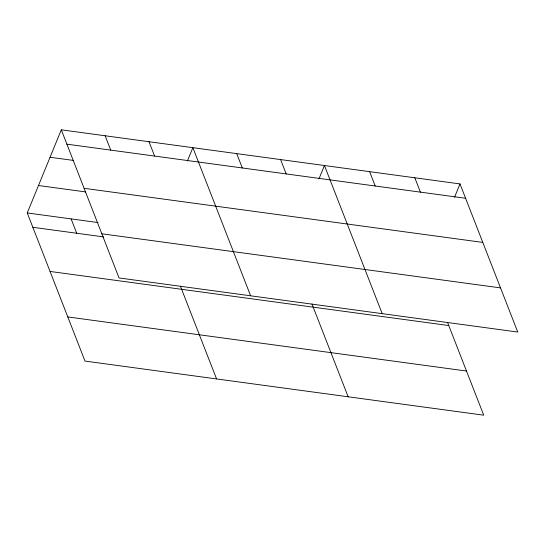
<?xml version="1.0" encoding="UTF-8"?>
<svg xmlns="http://www.w3.org/2000/svg" width="545" height="545" viewBox="0 0 545 545"><rect width="100%" height="100%" fill="white"/><g stroke="black" fill="none" stroke-linecap="round" stroke-linejoin="round"><path stroke-width="0.82" d="M447.534 322.395L483.708 415.181L85.006 361.083L27.25 212.952L61.292 129.819L459.994 183.917L517.75 332.048L119.048 277.95L61.292 129.819M187.405 160.993L192.862 147.668L250.618 295.799M318.982 178.849L324.439 165.523L382.188 313.654M454.537 197.242L459.994 183.917M66.885 144.166L465.587 198.264M50.058 157.253L73.677 160.455M84.1 188.311L482.802 242.409M38.484 185.518L85.715 191.929M27.25 212.952L98.1 222.564M101.833 233.798L500.535 287.896M32.843 227.299L103.693 236.911M50.058 271.451L448.76 325.549M67.791 316.931L466.493 371.036M414.813 177.786L420.406 192.133M369.626 171.655L375.219 186.002M280.58 159.569L286.173 173.916M311.972 304.001L348.146 396.787M236.721 153.622L242.314 167.969M149.01 141.72L154.603 156.068M180.402 286.145L216.576 378.939M105.151 135.766L110.744 150.113M71.109 218.906L76.702 233.253"/></g></svg>
